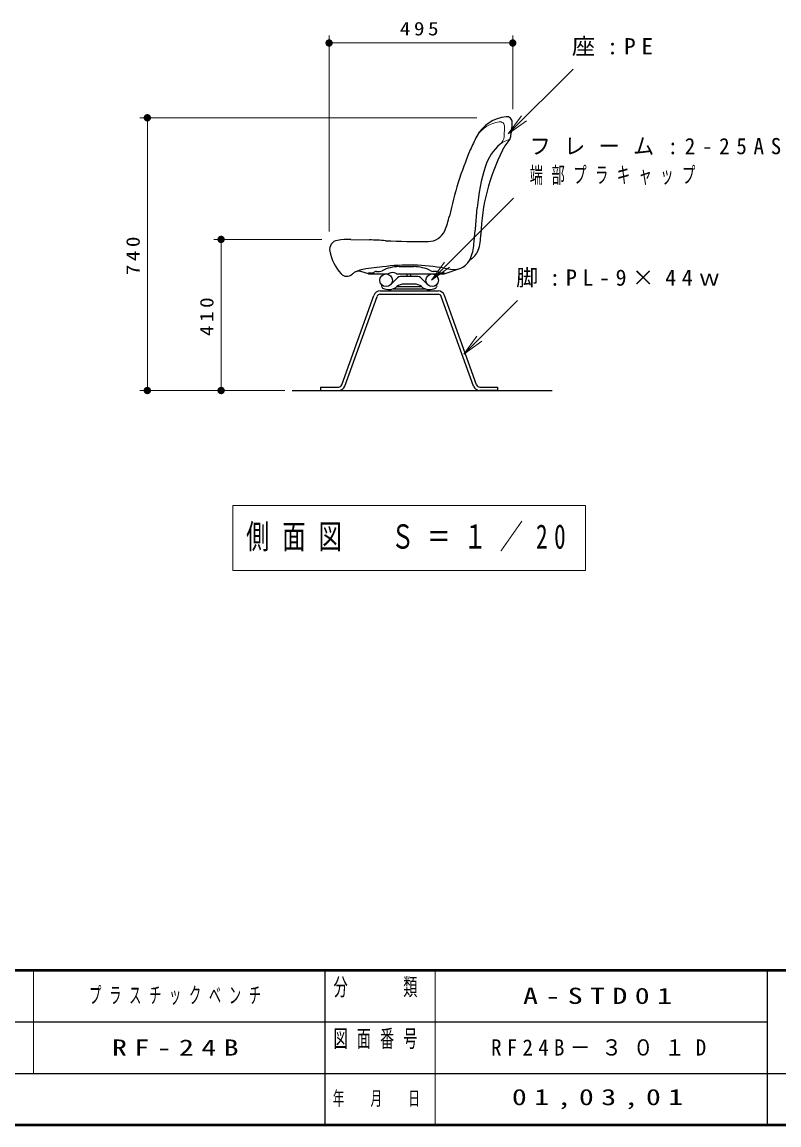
# Model space of a CAD drawing. Units: millimetres on the paper, scale 1:20. Extents: x -365 to 0, y -12 to 257.
# Drawn here: x -171 to -68.4, y 0 to 149.6 of the extents above; entities that cross this region are included whole.
import ezdxf

# ---------------------------------------------------------------- set-up
doc = ezdxf.new("R2010")
doc.units = ezdxf.units.MM
doc.layers.add('LY_1', color=7, linetype='Continuous', lineweight=25)
doc.layers.add('LY_5', color=7, linetype='Continuous', lineweight=13)
doc.styles.add('ＭＳ ゴシック', font='')
doc.styles.get('ＭＳ ゴシック').set_extended_font_data('MS Gothic')

# ---------------------------------------------------------------- blocks, each defined once
blk = doc.blocks.new('filled_dot')
at = {"color": 0, "linetype": 'Continuous', "lineweight": -2, "const_width": 1.25}
blk.add_lwpolyline([(-0.625, 0, 1), (0.625, 0, 1)], format="xyb", close=True, dxfattribs=at)
blk = doc.blocks.new('open_arrow')
at = {"color": 0, "linetype": 'Continuous', "lineweight": -2}
blk.add_lwpolyline([(7.5, 1.25), (0, 0), (7.5, -1.25)], dxfattribs=at)

msp = doc.modelspace()

# ---------------------------------------------------------------- linework, layer by layer
at = {"layer": 'LY_1', "lineweight": 13}
for p, q in [((-129.398, 121.24), (-129.398, 147.793)), ((-129.398, 146.793), (-104.498, 146.793)), ((-104.498, 137.793), (-104.498, 147.793)), ((-105.1, 134.454), (-96.317, 143.237)), ((-109.383, 136.643), (-155.048, 136.643)), ((-154.048, 99.643), (-154.048, 136.643)), ((-115.534, 114.595), (-104.378, 125.751)), ((-130.398, 120.143), (-145.048, 120.143)), ((-144.048, 99.643), (-144.048, 120.143)), ((-111.149, 104.556), (-103.862, 111.843)), ((-135.423, 99.643), (-155.048, 99.643)), ((-135.423, 99.643), (-145.048, 99.643)), ((-142.448, 84.043), (-142.448, 75.243)), ((-94.648, 84.043), (-142.448, 84.043)), ((-94.648, 75.243), (-94.648, 84.043)), ((-142.448, 75.243), (-94.648, 75.243))]:
    msp.add_line(p, q, dxfattribs=at)
at = {"layer": 'LY_1', "color": 20, "lineweight": 13}
msp.add_line((-105.681, 134.103), (-105.599, 135.425), dxfattribs=at)
at = {"layer": 'LY_1', "color": 20}
for p, q in [((-126.461, 120.14), (-123.909, 120.077)), ((-124.048, 115.452), (-125.087, 115.785)), ((-122.145, 116.426), (-124.406, 116.135)), ((-113.795, 115.452), (-111.685, 116.198)), ((-113.736, 116.231), (-112.952, 116.093))]:
    msp.add_line(p, q, dxfattribs=at)
at = {"layer": 'LY_1', "color": 190}
for p, q in [((-124.048, 115.612), (-124.048, 115.452)), ((-124.048, 115.612), (-123.378, 115.612)), ((-124.048, 115.452), (-121.431, 115.452)), ((-123.378, 115.612), (-123.378, 115.452)), ((-122.986, 115.802), (-122.568, 115.802)), ((-120.166, 115.452), (-113.798, 115.452)), ((-119.913, 116.452), (-117.933, 116.452)), ((-114.86, 115.802), (-115.278, 115.802)), ((-114.468, 115.612), (-113.798, 115.612)), ((-114.468, 115.612), (-114.468, 115.452)), ((-113.798, 115.612), (-113.798, 115.452))]:
    msp.add_line(p, q, dxfattribs=at)
at = {"layer": 'LY_1'}
for p, q in [((-118.798, 115.092), (-118.798, 115.452)), ((-118.298, 115.092), (-118.298, 115.452)), ((-122.298, 113.808), (-122.199, 113.934)), ((-122.298, 113.808), (-122.274, 113.71)), ((-121.072, 114.001), (-120.127, 114.945)), ((-120.194, 113.752), (-116.902, 113.752)), ((-117.322, 115.092), (-119.774, 115.092)), ((-117.853, 114.092), (-119.243, 114.092)), ((-116.024, 114.001), (-116.969, 114.945)), ((-114.798, 113.808), (-114.897, 113.934)), ((-114.798, 113.808), (-114.823, 113.71)), ((-127.691, 100.399), (-123.329, 112.556)), ((-127.268, 100.247), (-122.906, 112.404)), ((-122.483, 113.152), (-114.614, 113.152)), ((-122.483, 112.702), (-114.614, 112.702)), ((-121.048, 113.152), (-121.048, 113.363)), ((-120.709, 113.452), (-116.387, 113.452)), ((-116.048, 113.152), (-116.048, 113.363)), ((-109.829, 100.247), (-114.19, 112.404)), ((-109.405, 100.399), (-113.767, 112.556)), ((-134.423, 99.643), (-99.173, 99.643)), ((-130.548, 100.102), (-128.093, 100.102)), ((-130.548, 100.102), (-130.548, 99.652)), ((-130.548, 99.652), (-128.114, 99.652)), ((-126.298, 99.643), (-126.085, 99.643)), ((-108.982, 100.102), (-106.548, 100.102)), ((-106.548, 99.652), (-108.982, 99.652)), ((-106.548, 100.102), (-106.548, 99.652))]:
    msp.add_line(p, q, dxfattribs=at)
for centre in [(-121.673, 114.602), (-115.423, 114.602)]:
    msp.add_circle(centre, 0.85, dxfattribs=at)
at = {"layer": 'LY_1', "color": 20}
for centre, radius, start, end in [((-104.947, 131.81), 5, 95.07941, 152.20504), ((-105.323, 136.043), 0.75, 358.99399, 95.46743), ((-116.825, 136.245), 12.253, 350.55205, 358.99403), ((-87.254, 122.483), 25, 152.20504, 156.93794), ((-100.56, 129.693), 5.917, 136.93662, 154.19776), ((-106.163, 134.377), 1.432, 333.29707, 354.24302), ((-65.771, 113.337), 48.35, 156.93794, 168.1019), ((-80.863, 119.708), 28, 153.3465, 177.75664), ((-101.92, 128.065), 6.594, 130.57289, 162.31924), ((-84.383, 122.475), 25, 162.31924, 175.5273), ((-536.225, 161.84), 428.554, 354.37099, 354.9913), ((-128.678, 127.217), 16.079, 338.46682, 345.91957), ((-115.991, 122.363), 2.5, 270.52613, 335.22105), ((-128.086, 118.783), 1.25, 99.07812, 191.06022), ((-126.706, 110.15), 9.993, 88.59188, 99.07812), ((-125, 75.692), 44.399, 85.82404, 88.59236), ((-116.915, 223.032), 103.173, 267.30469, 270.52613), ((-117.224, 120.243), 7.5, 340.26501, 356.64653), ((-115.182, 120.697), 6.342, 341.29588, 0.96727), ((-123.051, 119.768), 6.38, 191.06022, 222.12524), ((-111.462, 119.544), 2.451, 298.01183, 338.93838), ((-112.518, 118.555), 2.5, 260.01219, 340.26501), ((-127.001, 116.195), 1.054, 222.12524, 312.40049), ((-124.325, 113.264), 2.915, 124.85276, 132.40049), ((-123.764, 111.146), 5.03, 97.33342, 116.28091), ((-125.39, 114.833), 1, 72.189, 113.80615), ((-118.58, 88.726), 27.929, 80.01208, 97.3334)]:
    msp.add_arc(centre, radius, start, end, dxfattribs=at)
at = {"layer": 'LY_1', "color": 20, "lineweight": 13}
for centre, radius, start, end in [((-105.729, 131.831), 4.321, 98.13519, 146.21583), ((-106.248, 135.465), 0.65, 356.45287, 98.13519), ((-107.124, 134.193), 1.446, 309.28403, 356.45601), ((-103.551, 129.39), 4.543, 107.05522, 125.72087)]:
    msp.add_arc(centre, radius, start, end, dxfattribs=at)
at = {"layer": 'LY_1', "color": 190}
for centre, radius, start, end in [((-122.986, 115.302), 0.5, 90.00002, 141.68409), ((-122.568, 116.552), 0.75, 269.99998, 297.50704), ((-119.913, 111.452), 5, 90.00002, 117.50674), ((-121.431, 115.702), 0.25, 270.00002, 305.09644), ((-120.798, 114.802), 0.85, 54.90283, 125.09888), ((-120.166, 115.702), 0.25, 234.90356, 269.99998), ((-117.933, 111.452), 5, 62.493, 90.00002), ((-115.278, 116.552), 0.75, 242.493, 269.99998), ((-114.86, 115.302), 0.5, 38.31588, 90.00002)]:
    msp.add_arc(centre, radius, start, end, dxfattribs=at)
at = {"layer": 'LY_1'}
for centre, radius, start, end in [((-121.32, 115.092), 1.75, 241.68463, 309.71514), ((-119.243, 112.592), 1.5, 90.00002, 129.71514), ((-119.774, 114.592), 0.5, 90.00002, 135.00003), ((-117.853, 112.592), 1.5, 50.28485, 90.00002), ((-117.322, 114.592), 0.5, 44.99995, 90.00002), ((-115.777, 115.092), 1.75, 230.28487, 298.31532), ((-122.483, 112.252), 0.9, 90, 160.22334), ((-122.483, 112.252), 0.45, 90, 160.22334), ((-122.031, 113.771), 0.25, 194.03618, 241.68465), ((-115.065, 113.771), 0.25, 298.31531, 345.96377), ((-114.614, 112.252), 0.9, 19.77666, 90), ((-114.614, 112.252), 0.45, 19.77666, 90), ((-128.114, 100.552), 0.45, 270, 340.22334), ((-108.982, 100.552), 0.45, 199.77666, 270), ((-128.114, 100.552), 0.9, 270, 340.22334), ((-108.982, 100.552), 0.9, 199.77666, 270)]:
    msp.add_arc(centre, radius, start, end, dxfattribs=at)
at = {"layer": 'LY_5', "lineweight": 50}
for p, q in [((-365, 21), (0, 21)), ((-365, 0), (0, 0))]:
    msp.add_line(p, q, dxfattribs=at)
at = {"layer": 'LY_5'}
for p, q in [((-169.5, 21), (-169.5, 7)), ((-115, 21), (-115, 0))]:
    msp.add_line(p, q, dxfattribs=at)
at = {"layer": 'LY_5', "lineweight": 25}
for p, q in [((-130, 21), (-130, 0)), ((-70, 21), (-70, 0)), ((-182.5, 14), (-70, 14)), ((-237.5, 7), (0, 7))]:
    msp.add_line(p, q, dxfattribs=at)

# ---------------------------------------------------------------- block references
at = {"layer": 'LY_1', "lineweight": 13, "xscale": 0.4, "yscale": 0.4}
msp.add_blockref('filled_dot', (-129.398, 146.793), dxfattribs=at)
for name, p, rotation in [('filled_dot', (-104.498, 146.793), 180), ('filled_dot', (-154.048, 136.643), 270), ('open_arrow', (-105.1, 134.454), 45), ('filled_dot', (-144.048, 120.143), 270), ('open_arrow', (-115.534, 114.595), 45), ('open_arrow', (-111.149, 104.556), 45), ('filled_dot', (-154.048, 99.643), 90), ('filled_dot', (-144.048, 99.643), 90)]:
    msp.add_blockref(name, p, dxfattribs=dict(at, rotation=rotation))

# ---------------------------------------------------------------- texts
at = {"layer": 'LY_1', "style": 'ＭＳ ゴシック'}
for s, insert, char_height, attachment_point in [('\\T1.33;\\W1.15;495', (-116.948, 147.793), 1.833, 8), ('\\T1.5;\\W1.05;座:PE', (-96.482, 146.237), 2.199, 4), ('\\T1.64;\\W0.95;フレーム:2-25ASGP', (-102.199, 132.751), 2.199, 4), ('\\T1.64;\\W0.6;端部プラキャップ\u3000\u3000\u3000\u3000\u3000', (-102.199, 128.751), 2.199, 4), ('\\T1.5;脚:PL-9×44ｗ', (-104.036, 114.843), 2.199, 4), ('\\T1.56;\\W0.7;側面図\u3000Ｓ＝１／20', (-118.548, 79.643), 3.299, 5), ('\\T1.64;\\W0.55;プラスチックベンチ', (-149.75, 17.5), 2.199, 5), ('\\T1.5;\\W1.35;A-STD01', (-92.5, 17.5), 2.199, 5), ('\\T1.5;\\W1.35;RF-24B', (-149.75, 10.5), 2.199, 5), ('\\T1.5;\\W0.95;RF24B－３０１D', (-92.5, 10.5), 2.199, 5), ('\\T1.5;\\W1.35;01,03,01', (-92.5, 3.5), 2.199, 5)]:
    msp.add_mtext(s, dxfattribs=dict(at, insert=insert, char_height=char_height, attachment_point=attachment_point))
at = {"layer": 'LY_1', "char_height": 1.833, "attachment_point": 8, "rotation": 90, "style": 'ＭＳ ゴシック'}
for s, insert in [('\\T1.33;\\W1.15;740', (-155.048, 118.143)), ('\\T1.33;\\W1.15;410', (-145.048, 109.893))]:
    msp.add_mtext(s, dxfattribs=dict(at, insert=insert))
at = {"layer": 'LY_5', "style": 'ＭＳ ゴシック'}
for s, insert, char_height, attachment_point in [('\\T1.64;\\W0.6;分\u3000\u3000類', (-122.5, 19.9), 2.346, 2), ('\\T1.64;\\W0.6;図面番号', (-122.5, 12.9), 2.346, 2), ('\\T1.64;\\W0.6;年\u3000月\u3000日', (-122.5, 3.5), 1.906, 5)]:
    msp.add_mtext(s, dxfattribs=dict(at, insert=insert, char_height=char_height, attachment_point=attachment_point))

doc.saveas('drawing.dxf')
